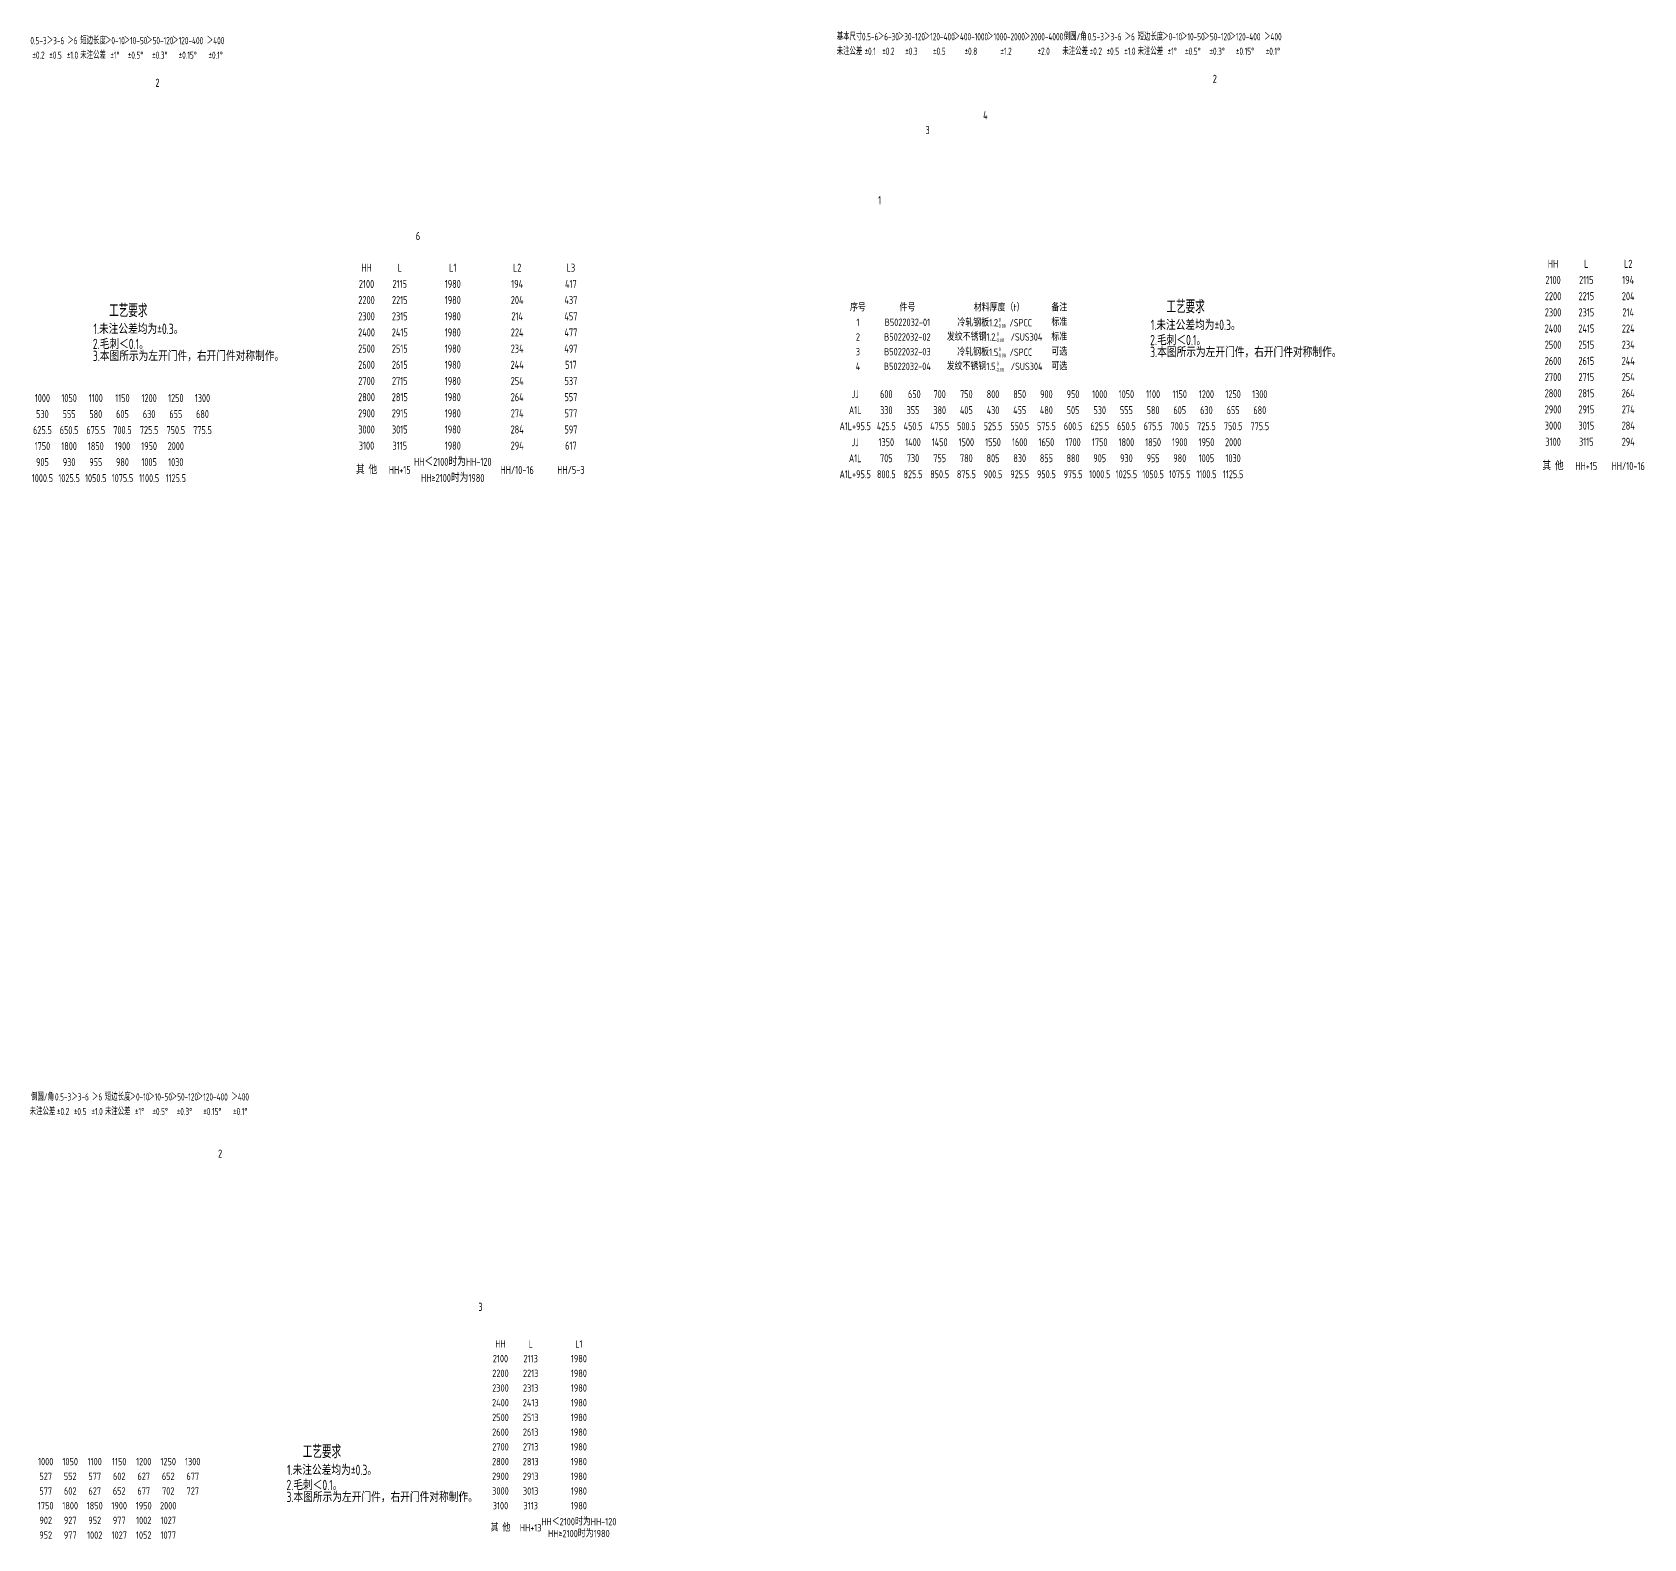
# Model space of a CAD drawing. Header units: inches. Extents: x 14216 to 120088, y -29410 to 23559.
# Drawn here: x 81069 to 86987, y 15158 to 20690 of the extents above; entities that cross this region are included whole.
import ezdxf
from ezdxf.enums import TextEntityAlignment as Align

# ---------------------------------------------------------------- set-up
doc = ezdxf.new("R2010")
doc.units = ezdxf.units.IN
doc.header["$LTSCALE"] = 0.3
doc.header["$MEASUREMENT"] = 0
doc.layers.add('2', color=2, linetype='Continuous')
doc.layers.add('2细实线', color=2, linetype='Continuous')
doc.layers.add('5', color=3, linetype='Continuous', lineweight=40)
doc.layers.add('粗实线', color=7, linetype='Continuous', lineweight=30)
doc.styles.add('HZ', font='isocp2.shx', dxfattribs={"width": 0.7, "bigfont": 'hztxt.shx'})

msp = doc.modelspace()

# ---------------------------------------------------------------- texts
at = {"layer": '2', "color": 4, "style": 'HZ', "width": 0.7}
for s, p in [('2', (81521.49, 20489.05)), ('2', (85404.357, 20503.431)), ('4', (84560.966, 20370.227)), ('3', (84349.188, 20315.403)), ('1', (84175.364, 20057.775)), ('6', (82477.608, 19926.254)), ('2', (81751.414, 16557.247)), ('3', (82707.532, 15994.451))]:
    msp.add_text(s, height=30, dxfattribs=at).set_placement(p)
at = {"layer": '2', "style": 'HZ', "width": 0.8}
for s, height, p in [('HH', 29.7, (82296.72, 19824.903)), ('L', 29.7, (82418.82, 19824.903)), ('L1', 29.7, (82613.52, 19824.903)), ('L2', 29.7, (82849.878, 19824.903)), ('L3', 29.7, (83047.256, 19824.903)), ('HH', 29.7, (86654.166, 19839.283)), ('L', 29.7, (86776.266, 19839.283)), ('L2', 29.7, (86930.124, 19839.283)), ('2100', 29.7, (82296.72, 19765.503)), ('2115', 29.7, (82418.82, 19765.503)), ('1980', 29.7, (82613.52, 19765.503)), ('194', 29.7, (82849.878, 19765.503)), ('417', 29.7, (83047.256, 19765.503)), ('2100', 29.7, (86654.166, 19779.883)), ('2115', 29.7, (86776.266, 19779.883)), ('194', 29.7, (86930.124, 19779.883)), ('2200', 29.7, (82296.72, 19706.103)), ('2215', 29.7, (82418.82, 19706.103)), ('1980', 29.7, (82613.52, 19706.103)), ('204', 29.7, (82849.878, 19706.103)), ('437', 29.7, (83047.256, 19706.103)), ('2200', 29.7, (86654.166, 19720.483)), ('2215', 29.7, (86776.266, 19720.483)), ('204', 29.7, (86930.124, 19720.483)), ('2300', 29.7, (82296.72, 19646.703)), ('2315', 29.7, (82418.82, 19646.703)), ('1980', 29.7, (82613.52, 19646.703)), ('214', 29.7, (82849.878, 19646.703)), ('457', 29.7, (83047.256, 19646.703)), ('序号', 27, (84101.393, 19678.731)), ('件号', 27, (84283.067, 19678.731)), ('材料厚度（t）', 27, (84619.953, 19678.731)), ('备注', 27, (84841.015, 19678.731)), ('2300', 29.7, (86654.166, 19661.083)), ('2315', 29.7, (86776.266, 19661.083)), ('214', 29.7, (86930.124, 19661.083)), ('2400', 29.7, (82296.72, 19587.303)), ('2415', 29.7, (82418.82, 19587.303)), ('1980', 29.7, (82613.52, 19587.303)), ('224', 29.7, (82849.878, 19587.303)), ('477', 29.7, (83047.256, 19587.303)), ('1', 27, (84101.393, 19624.731)), ('B5022032-01', 27, (84283.067, 19624.731)), ('冷轧钢板1.2   /SPCC', 27, (84603.771, 19622.791)), ('标准', 27, (84841.015, 19624.731)), ('2400', 29.7, (86654.166, 19601.683)), ('2415', 29.7, (86776.266, 19601.683)), ('224', 29.7, (86930.124, 19601.683)), ('2500', 29.7, (82296.72, 19527.903)), ('2515', 29.7, (82418.82, 19527.903)), ('1980', 29.7, (82613.52, 19527.903)), ('234', 29.7, (82849.878, 19527.903)), ('497', 29.7, (83047.256, 19527.903)), ('3', 27, (84101.393, 19516.731)), ('2', 27, (84101.393, 19570.731)), ('B5022032-03', 27, (84283.067, 19516.731)), ('B5022032-02', 27, (84283.067, 19570.731)), ('发纹不锈钢1.2    /SUS304 ', 27, (84610.286, 19570.731)), ('冷轧钢板1.5   /SPCC', 27, (84603.771, 19514.791)), ('标准', 27, (84841.015, 19570.731)), ('可选', 27, (84841.015, 19516.731)), ('2500', 29.7, (86654.166, 19542.283)), ('2515', 29.7, (86776.266, 19542.283)), ('234', 29.7, (86930.124, 19542.283)), ('2600', 29.7, (82296.72, 19468.503)), ('2615', 29.7, (82418.82, 19468.503)), ('1980', 29.7, (82613.52, 19468.503)), ('244', 29.7, (82849.878, 19468.503)), ('517', 29.7, (83047.256, 19468.503)), ('4', 27, (84101.393, 19462.731)), ('B5022032-04', 27, (84283.067, 19462.731)), ('发纹不锈钢1.5    /SUS304 ', 27, (84610.286, 19462.731)), ('可选', 27, (84841.015, 19462.731)), ('2600', 29.7, (86654.166, 19482.883)), ('2615', 29.7, (86776.266, 19482.883)), ('244', 29.7, (86930.124, 19482.883)), ('2700', 29.7, (82296.72, 19409.103)), ('2715', 29.7, (82418.82, 19409.103)), ('1980', 29.7, (82613.52, 19409.103)), ('254', 29.7, (82849.878, 19409.103)), ('537', 29.7, (83047.256, 19409.103)), ('2700', 29.7, (86654.166, 19423.483)), ('2715', 29.7, (86776.266, 19423.483)), ('254', 29.7, (86930.124, 19423.483)), ('2800', 29.7, (82296.72, 19349.703)), ('2815', 29.7, (82418.82, 19349.703)), ('1980', 29.7, (82613.52, 19349.703)), ('264', 29.7, (82849.878, 19349.703)), ('557', 29.7, (83047.256, 19349.703)), ('2800', 29.7, (86654.166, 19364.083)), ('2815', 29.7, (86776.266, 19364.083)), ('264', 29.7, (86930.124, 19364.083)), ('2900', 29.7, (82296.72, 19290.303)), ('2915', 29.7, (82418.82, 19290.303)), ('1980', 29.7, (82613.52, 19290.303)), ('274', 29.7, (82849.878, 19290.303)), ('577', 29.7, (83047.256, 19290.303)), ('2900', 29.7, (86654.166, 19304.683)), ('2915', 29.7, (86776.266, 19304.683)), ('274', 29.7, (86930.124, 19304.683)), ('3000', 29.7, (82296.72, 19230.903)), ('3015', 29.7, (82418.82, 19230.903)), ('1980', 29.7, (82613.52, 19230.903)), ('284', 29.7, (82849.878, 19230.903)), ('597', 29.7, (83047.256, 19230.903)), ('3000', 29.7, (86654.166, 19245.283)), ('3015', 29.7, (86776.266, 19245.283)), ('284', 29.7, (86930.124, 19245.283)), ('3100', 29.7, (82296.72, 19171.503)), ('3115', 29.7, (82418.82, 19171.503)), ('1980', 29.7, (82613.52, 19171.503)), ('294', 29.7, (82849.878, 19171.503)), ('617', 29.7, (83047.256, 19171.503)), ('3100', 29.7, (86654.166, 19185.883)), ('3115', 29.7, (86776.266, 19185.883)), ('294', 29.7, (86930.124, 19185.883)), ('HH＜2100时为HH-120', 29.7, (82613.52, 19112.103)), ('其 他', 29.7, (82296.72, 19082.403)), ('HH+15', 29.7, (82418.82, 19082.403)), ('HH≥2100时为1980', 29.7, (82613.52, 19052.703)), ('HH/10-16', 29.7, (82849.878, 19082.403)), ('HH/5-3', 29.7, (83047.256, 19082.403)), ('其 他', 29.7, (86654.166, 19096.783)), ('HH+15', 29.7, (86776.266, 19096.783)), ('HH/10-16', 29.7, (86930.124, 19096.783)), ('HH', 27, (82788.612, 15873.422)), ('L', 27, (82899.612, 15873.422)), ('L1', 27, (83076.612, 15873.422)), ('2100', 27, (82788.612, 15819.422)), ('2113', 27, (82899.612, 15819.422)), ('1980', 27, (83076.612, 15819.422)), ('2200', 27, (82788.612, 15765.422)), ('2213', 27, (82899.612, 15765.422)), ('1980', 27, (83076.612, 15765.422)), ('2300', 27, (82788.612, 15711.422)), ('2313', 27, (82899.612, 15711.422)), ('1980', 27, (83076.612, 15711.422)), ('2400', 27, (82788.612, 15657.422)), ('2413', 27, (82899.612, 15657.422)), ('1980', 27, (83076.612, 15657.422)), ('2500', 27, (82788.612, 15603.422)), ('2513', 27, (82899.612, 15603.422)), ('1980', 27, (83076.612, 15603.422)), ('2600', 27, (82788.612, 15549.422)), ('2700', 27, (82788.612, 15495.422)), ('2613', 27, (82899.612, 15549.422)), ('2713', 27, (82899.612, 15495.422)), ('1980', 27, (83076.612, 15549.422)), ('1980', 27, (83076.612, 15495.422)), ('2800', 27, (82788.612, 15441.422)), ('2813', 27, (82899.612, 15441.422)), ('1980', 27, (83076.612, 15441.422)), ('2900', 27, (82788.612, 15387.422)), ('2913', 27, (82899.612, 15387.422)), ('1980', 27, (83076.612, 15387.422)), ('3000', 27, (82788.612, 15333.422)), ('3013', 27, (82899.612, 15333.422)), ('1980', 27, (83076.612, 15333.422)), ('3100', 27, (82788.612, 15279.422)), ('3113', 27, (82899.612, 15279.422)), ('1980', 27, (83076.612, 15279.422)), ('其 他', 27, (82788.612, 15198.422)), ('HH+13', 27, (82899.612, 15198.422)), ('HH＜2100时为HH-120', 27, (83076.612, 15220.767)), ('HH≥2100时为1980', 27, (83076.612, 15177.151))]:
    msp.add_text(s, height=height, dxfattribs=at).set_placement(p, align=Align.MIDDLE_CENTER)
at = {"layer": '2', "color": 6, "style": 'HZ', "width": 0.75}
for s, p in [('1.未注公差均为±0.3。', (81293.805, 19581.487)), ('1.未注公差均为±0.3。', (85176.673, 19595.867)), ('2.毛刺＜0.1。', (81291.659, 19526.091)), ('2.毛刺＜0.1。', (85174.527, 19540.472)), ('1.未注公差均为±0.3。', (82004.894, 15391.82)), ('2.毛刺＜0.1。', (82002.748, 15336.425))]:
    msp.add_text(s, height=38, dxfattribs=at).set_placement(p)
for p in [(85174.729, 19485.048), (81291.861, 19470.667), (82002.95, 15281.001)]:
    msp.add_text('3.本图所示为左开门件，右开门件对称制作。', height=38, dxfattribs=at).set_placement(p, align=Align.BOTTOM_LEFT)
at = {"layer": '2', "char_height": 13.728, "attachment_point": 1, "style": 'HZ'}
for insert in [(84611.879, 19640.643), (84604.655, 19588.205), (84611.879, 19532.643), (84604.655, 19480.205)]:
    msp.add_mtext(' 0\\P-0.08', dxfattribs=dict(at, insert=insert))
at = {"layer": '2细实线', "linetype": 'ByBlock', "style": 'HZ', "width": 0.65}
for s, p in [('0.5-3', (81092.042, 20658.879)), ('＞3-6', (81154.412, 20658.879)), ('＞6', (81216.782, 20658.879)), ('短边长度', (81292.517, 20658.879)), ('＞0-10', (81372.707, 20658.879)), ('＞10-50', (81448.442, 20658.879)), ('＞50-120', (81537.542, 20658.879)), ('＞120-400', (81640.007, 20658.879)), ('＞400', (81742.472, 20658.879)), ('基本尺寸', (84070.545, 20673.259)), ('0.5-6', (84146.28, 20673.259)), ('＞6-30', (84213.105, 20673.259)), ('＞30-120', (84297.75, 20673.259)), ('＞120-400', (84400.215, 20673.259)), ('＞400-1000', (84516.045, 20673.259)), ('＞1000-2000', (84645.24, 20673.259)), ('＞2000-4000', (84783.345, 20673.259)), ('倒圆/角', (84899.175, 20673.259)), ('0.5-3', (84974.91, 20673.259)), ('＞3-6', (85037.28, 20673.259)), ('＞6', (85099.65, 20673.259)), ('短边长度', (85175.385, 20673.259)), ('＞0-10', (85255.575, 20673.259)), ('＞10-50', (85331.31, 20673.259)), ('＞50-120', (85420.41, 20673.259)), ('＞120-400', (85522.875, 20673.259)), ('＞400', (85625.34, 20673.259)), ('%%p0.2', (81092.042, 20605.419)), ('%%p0.5', (81154.412, 20605.419)), ('%%p1.0', (81216.782, 20605.419)), ('未注公差', (81292.517, 20605.419)), ('%%p1%%d', (81372.707, 20605.419)), ('%%p0.5%%d', (81448.442, 20605.419)), ('%%p0.3%%d', (81537.542, 20605.419)), ('%%p0.15%%d', (81640.007, 20605.419)), ('%%p0.1%%d', (81742.472, 20605.419)), ('未注公差', (84070.545, 20619.799)), ('%%p0.1', (84146.28, 20619.799)), ('%%p0.2', (84213.105, 20619.799)), ('%%p0.3', (84297.75, 20619.799)), ('%%p0.5', (84400.215, 20619.799)), ('%%p0.8', (84516.045, 20619.799)), ('%%p1.2', (84645.24, 20619.799)), ('%%p2.0', (84783.345, 20619.799)), ('未注公差', (84899.175, 20619.799)), ('%%p0.2', (84974.91, 20619.799)), ('%%p0.5', (85037.28, 20619.799)), ('%%p1.0', (85099.65, 20619.799)), ('未注公差', (85175.385, 20619.799)), ('%%p1%%d', (85255.575, 20619.799)), ('%%p0.5%%d', (85331.31, 20619.799)), ('%%p0.3%%d', (85420.41, 20619.799)), ('%%p0.15%%d', (85522.875, 20619.799)), ('%%p0.1%%d', (85625.34, 20619.799)), ('倒圆/角', (81106.724, 16780.298)), ('0.5-3', (81182.459, 16780.298)), ('＞3-6', (81244.829, 16780.298)), ('＞6', (81307.199, 16780.298)), ('短边长度', (81382.934, 16780.298)), ('＞0-10', (81463.124, 16780.298)), ('＞10-50', (81538.859, 16780.298)), ('＞50-120', (81627.959, 16780.298)), ('＞120-400', (81730.424, 16780.298)), ('＞400', (81832.889, 16780.298)), ('未注公差', (81106.724, 16726.838)), ('%%p0.2', (81182.459, 16726.838)), ('%%p0.5', (81244.829, 16726.838)), ('%%p1.0', (81307.199, 16726.838)), ('未注公差', (81382.934, 16726.838)), ('%%p1%%d', (81463.124, 16726.838)), ('%%p0.5%%d', (81538.859, 16726.838)), ('%%p0.3%%d', (81627.959, 16726.838)), ('%%p0.15%%d', (81730.424, 16726.838)), ('%%p0.1%%d', (81832.889, 16726.838))]:
    msp.add_text(s, height=26.73, dxfattribs=at).set_placement(p, align=Align.MIDDLE_CENTER)
at = {"layer": '2细实线', "style": 'HZ', "width": 0.8}
for s, height, p in [('1000', 29.3906, (81106.487, 19346.3)), ('1050', 29.3906, (81204.455, 19346.3)), ('1100', 29.3906, (81302.424, 19346.3)), ('1150', 29.3906, (81400.393, 19346.3)), ('1200', 29.3906, (81498.362, 19346.3)), ('1250', 29.3906, (81596.33, 19346.3)), ('1300', 29.3906, (81694.299, 19346.3)), ('JJ', 29.3906, (84091.307, 19360.68)), ('600', 29.3906, (84205.604, 19360.68)), ('650', 29.3906, (84308.478, 19360.68)), ('700', 29.3906, (84401.542, 19360.68)), ('750', 29.3906, (84499.511, 19360.68)), ('800', 29.3906, (84597.479, 19360.68)), ('850', 29.3906, (84695.448, 19360.68)), ('900', 29.3906, (84793.417, 19360.68)), ('950', 29.3906, (84891.386, 19360.68)), ('1000', 29.3906, (84989.354, 19360.68)), ('1050', 29.3906, (85087.323, 19360.68)), ('1100', 29.3906, (85185.292, 19360.68)), ('1150', 29.3906, (85283.261, 19360.68)), ('1200', 29.3906, (85381.229, 19360.68)), ('1250', 29.3906, (85479.198, 19360.68)), ('1300', 29.3906, (85577.167, 19360.68)), ('530', 29.3906, (81106.487, 19287.518)), ('555', 29.3906, (81204.455, 19287.518)), ('580', 29.3906, (81302.424, 19287.518)), ('605', 29.3906, (81400.393, 19287.518)), ('630', 29.3906, (81498.362, 19287.518)), ('655', 29.3906, (81596.33, 19287.518)), ('680', 29.3906, (81694.299, 19287.518)), ('A1L', 29.3906, (84091.307, 19301.899)), ('330', 29.3906, (84205.604, 19301.899)), ('355', 29.3906, (84303.573, 19301.899)), ('380', 29.3906, (84401.542, 19301.899)), ('405', 29.3906, (84499.511, 19301.899)), ('430', 29.3906, (84597.479, 19301.899)), ('455', 29.3906, (84695.448, 19301.899)), ('480', 29.3906, (84793.417, 19301.899)), ('505', 29.3906, (84891.386, 19301.899)), ('530', 29.3906, (84989.354, 19301.899)), ('555', 29.3906, (85087.323, 19301.899)), ('580', 29.3906, (85185.292, 19301.899)), ('605', 29.3906, (85283.261, 19301.899)), ('630', 29.3906, (85381.229, 19301.899)), ('655', 29.3906, (85479.198, 19301.899)), ('680', 29.3906, (85577.167, 19301.899)), ('625.5', 29.3906, (81106.487, 19228.737)), ('650.5', 29.3906, (81204.455, 19228.737)), ('675.5', 29.3906, (81302.424, 19228.737)), ('700.5', 29.3906, (81400.393, 19228.737)), ('725.5', 29.3906, (81498.362, 19228.737)), ('750.5', 29.3906, (81596.33, 19228.737)), ('775.5', 29.3906, (81694.299, 19228.737)), ('A1L+95.5', 29.3906, (84091.307, 19243.118)), ('425.5', 29.3906, (84205.604, 19243.118)), ('450.5', 29.3906, (84303.573, 19243.118)), ('475.5', 29.3906, (84401.542, 19243.118)), ('500.5', 29.3906, (84499.511, 19243.118)), ('525.5', 29.3906, (84597.479, 19243.118)), ('550.5', 29.3906, (84695.448, 19243.118)), ('575.5', 29.3906, (84793.417, 19243.118)), ('600.5', 29.3906, (84891.386, 19243.118)), ('625.5', 29.3906, (84989.354, 19243.118)), ('650.5', 29.3906, (85087.323, 19243.118)), ('675.5', 29.3906, (85185.292, 19243.118)), ('700.5', 29.3906, (85283.261, 19243.118)), ('725.5', 29.3906, (85381.229, 19243.118)), ('750.5', 29.3906, (85479.198, 19243.118)), ('775.5', 29.3906, (85577.167, 19243.118)), ('1750', 29.3906, (81106.487, 19169.956)), ('1800', 29.3906, (81204.455, 19169.956)), ('1850', 29.3906, (81302.424, 19169.956)), ('1900', 29.3906, (81400.393, 19169.956)), ('1950', 29.3906, (81498.362, 19169.956)), ('2000', 29.3906, (81596.33, 19169.956)), ('JJ', 29.3906, (84091.307, 19184.336)), ('1350', 29.3906, (84205.604, 19184.336)), ('1400', 29.3906, (84303.573, 19184.336)), ('1450', 29.3906, (84401.542, 19184.336)), ('1500', 29.3906, (84499.511, 19184.336)), ('1550', 29.3906, (84597.479, 19184.336)), ('1600', 29.3906, (84695.448, 19184.336)), ('1650', 29.3906, (84793.417, 19184.336)), ('1700', 29.3906, (84891.386, 19184.336)), ('1750', 29.3906, (84989.354, 19184.336)), ('1800', 29.3906, (85087.323, 19184.336)), ('1850', 29.3906, (85185.292, 19184.336)), ('1900', 29.3906, (85283.261, 19184.336)), ('1950', 29.3906, (85381.229, 19184.336)), ('2000', 29.3906, (85479.198, 19184.336)), ('905', 29.3906, (81106.487, 19111.175)), ('930', 29.3906, (81204.455, 19111.175)), ('955', 29.3906, (81302.424, 19111.175)), ('980', 29.3906, (81400.393, 19111.175)), ('1005', 29.3906, (81498.362, 19111.175)), ('1030', 29.3906, (81596.33, 19111.175)), ('A1L', 29.3906, (84091.307, 19125.555)), ('705', 29.3906, (84205.604, 19125.555)), ('730', 29.3906, (84303.573, 19125.555)), ('755', 29.3906, (84401.542, 19125.555)), ('780', 29.3906, (84499.511, 19125.555)), ('805', 29.3906, (84597.479, 19125.555)), ('830', 29.3906, (84695.448, 19125.555)), ('855', 29.3906, (84793.417, 19125.555)), ('880', 29.3906, (84891.386, 19125.555)), ('905', 29.3906, (84989.354, 19125.555)), ('930', 29.3906, (85087.323, 19125.555)), ('955', 29.3906, (85185.292, 19125.555)), ('980', 29.3906, (85283.261, 19125.555)), ('1005', 29.3906, (85381.229, 19125.555)), ('1030', 29.3906, (85479.198, 19125.555)), ('1000.5', 29.3906, (81106.487, 19052.393)), ('1025.5', 29.3906, (81204.455, 19052.393)), ('1050.5', 29.3906, (81302.424, 19052.393)), ('1075.5', 29.3906, (81400.393, 19052.393)), ('1100.5', 29.3906, (81498.362, 19052.393)), ('1125.5', 29.3906, (81596.33, 19052.393)), ('A1L+95.5', 29.3906, (84091.307, 19066.774)), ('800.5', 29.3906, (84205.604, 19066.774)), ('825.5', 29.3906, (84303.573, 19066.774)), ('850.5', 29.3906, (84401.542, 19066.774)), ('875.5', 29.3906, (84499.511, 19066.774)), ('900.5', 29.3906, (84597.479, 19066.774)), ('925.5', 29.3906, (84695.448, 19066.774)), ('950.5', 29.3906, (84793.417, 19066.774)), ('975.5', 29.3906, (84891.386, 19066.774)), ('1000.5', 29.3906, (84989.354, 19066.774)), ('1025.5', 29.3906, (85087.323, 19066.774)), ('1050.5', 29.3906, (85185.292, 19066.774)), ('1075.5', 29.3906, (85283.261, 19066.774)), ('1100.5', 29.3906, (85381.229, 19066.774)), ('1125.5', 29.3906, (85479.198, 19066.774)), ('1000', 26.9983, (81118.487, 15441.403)), ('1050', 26.9983, (81208.482, 15441.403)), ('1150', 26.9983, (81388.47, 15441.403)), ('1200', 26.9983, (81478.464, 15441.403)), ('1250', 26.9983, (81568.459, 15441.403)), ('1300', 26.9983, (81658.453, 15441.403)), ('1750', 26.9983, (81118.487, 15279.413)), ('1800', 26.9983, (81208.482, 15279.413)), ('1850', 26.9983, (81298.476, 15279.413)), ('1900', 26.9983, (81388.47, 15279.413)), ('1950', 26.9983, (81478.464, 15279.413)), ('2000', 26.9983, (81568.459, 15279.413)), ('902', 26.9983, (81118.533, 15225.417)), ('927', 26.9983, (81208.533, 15225.417)), ('952', 26.9983, (81298.533, 15225.417)), ('977', 26.9983, (81388.533, 15225.417)), ('1002', 26.9983, (81478.533, 15225.417)), ('1027', 26.9983, (81568.533, 15225.417)), ('952', 26.9983, (81118.533, 15171.42)), ('977', 26.9983, (81208.533, 15171.42)), ('1002', 26.9983, (81298.533, 15171.42)), ('1027', 26.9983, (81388.533, 15171.42)), ('1052', 26.9983, (81478.533, 15171.42)), ('1077', 26.9983, (81568.533, 15171.42))]:
    msp.add_text(s, height=height, dxfattribs=at).set_placement(p, align=Align.MIDDLE_CENTER)
at = {"layer": '5', "style": 'HZ', "width": 0.8}
for s, p in [('1100', (81298.476, 15441.403)), ('527', (81118.533, 15387.406)), ('552', (81208.533, 15387.406)), ('577', (81298.533, 15387.406)), ('602', (81388.533, 15387.406)), ('627', (81478.533, 15387.406)), ('652', (81568.533, 15387.406)), ('677', (81658.533, 15387.406)), ('577', (81118.533, 15333.41)), ('602', (81208.533, 15333.41)), ('627', (81298.533, 15333.41)), ('652', (81388.533, 15333.41)), ('677', (81478.533, 15333.41)), ('702', (81568.533, 15333.41)), ('727', (81658.533, 15333.41))]:
    msp.add_text(s, height=26.9983, dxfattribs=at).set_placement(p, align=Align.MIDDLE_CENTER)
at = {"layer": '粗实线', "color": 3, "linetype": 'Continuous', "lineweight": -3, "style": 'HZ', "width": 0.7}
for p in [(85234.068, 19657.787), (81351.201, 19643.406), (82062.29, 15453.739)]:
    msp.add_text('工艺要求', height=48, dxfattribs=at).set_placement(p)

doc.saveas('drawing.dxf')
